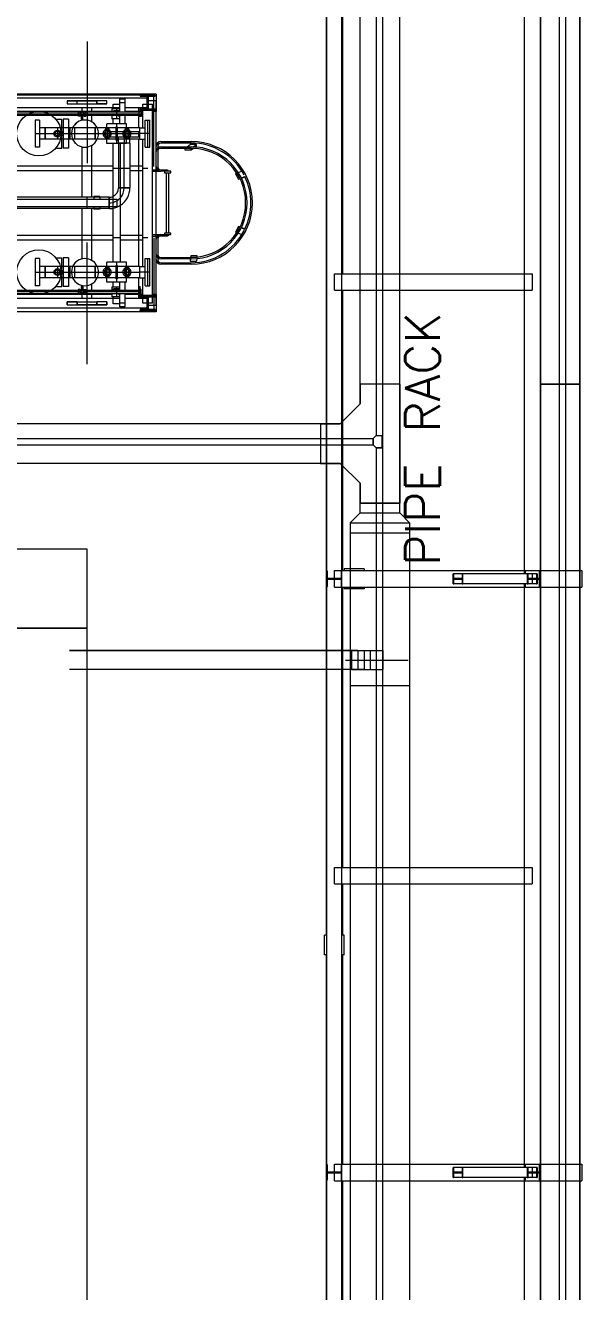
# Model space of a CAD drawing. Header units: inches. Extents: x -1128 to 651, y 96 to 845.
# Drawn here: x -1037.83 to -1032.76, y 699.87 to 711.43 of the extents above; entities that cross this region are included whole.
import ezdxf
from ezdxf.enums import TextEntityAlignment as Align

# ---------------------------------------------------------------- set-up
doc = ezdxf.new("R2010")
doc.units = ezdxf.units.IN
doc.header["$MEASUREMENT"] = 0
for name, color, linetype in [('Cable Tray', 7, 'Continuous'), ('Default', 7, 'Continuous'), ('EQUIPMENT LAYOUT-EMBED 1_DWG$0$DwgTemplate', 7, 'Continuous'), ('Layer 1', 7, 'Continuous')]:
    doc.layers.add(name, color=color, linetype=linetype)
doc.layers.add('Cables', color=7, linetype='Continuous', lineweight=0)
doc.layers.add('Layout', color=6, linetype='Continuous', lineweight=18)
doc.styles.add('txt.shx', font='')
doc.styles.get('txt.shx').set_extended_font_data('txt.shx')

# ---------------------------------------------------------------- blocks, each defined once
blk = doc.blocks.new('A$C55974CAD')
at = {"layer": 'EQUIPMENT LAYOUT-EMBED 1_DWG$0$DwgTemplate', "color": 5, "lineweight": 0}
for p, q in [((30.4, 14.7), (30.4, 22.4)), ((30.4, 22.4), (30.4, 14.7)), ((30.4, 15.5), (30.4, 14.7)), ((30.4, 15.5), (30.4, 14.7)), ((33.854, 15.009), (33.863, 15.009)), ((33.854, 15.009), (33.854, 14.956)), ((34.137, 15.009), (34.146, 15.009)), ((34.146, 15.009), (34.146, 14.956)), ((35.254, 15.009), (35.263, 15.009)), ((35.254, 15.009), (35.254, 14.956)), ((35.537, 15.009), (35.546, 15.009)), ((35.546, 15.009), (35.546, 14.956)), ((33.854, 14.956), (34, 14.956)), ((33.983, 14.956), (33.983, 14.949)), ((34.017, 14.949), (33.983, 14.949)), ((34, 14.956), (34.146, 14.956)), ((34.017, 14.956), (34.017, 14.949)), ((35.254, 14.956), (35.4, 14.956)), ((35.383, 14.956), (35.383, 14.949)), ((35.417, 14.949), (35.383, 14.949)), ((35.4, 14.956), (35.546, 14.956)), ((35.417, 14.956), (35.417, 14.949)), ((34, 14.513), (33.95, 14.513)), ((33.95, 14.48), (33.95, 14.513)), ((34, 14.48), (33.95, 14.48)), ((34.05, 14.513), (34, 14.513)), ((34.05, 14.48), (34, 14.48)), ((34.05, 14.48), (34.05, 14.513)), ((35.4, 14.513), (35.35, 14.513)), ((35.35, 14.48), (35.35, 14.513)), ((35.4, 14.48), (35.35, 14.48)), ((35.45, 14.513), (35.4, 14.513)), ((35.45, 14.48), (35.4, 14.48)), ((35.45, 14.48), (35.45, 14.513)), ((34, 14.313), (33.95, 14.313)), ((33.95, 14.28), (33.95, 14.313)), ((34, 14.28), (33.95, 14.28)), ((34.05, 14.313), (34, 14.313)), ((34.05, 14.28), (34, 14.28)), ((34.05, 14.28), (34.05, 14.313)), ((35.4, 14.313), (35.35, 14.313)), ((35.35, 14.28), (35.35, 14.313)), ((35.4, 14.28), (35.35, 14.28)), ((35.45, 14.313), (35.4, 14.313)), ((35.45, 14.28), (35.4, 14.28)), ((35.45, 14.28), (35.45, 14.313)), ((33.61, 14.162), (33.612, 14.162)), ((33.61, 14.162), (33.612, 14.162)), ((33.61, 14.012), (33.61, 14.162)), ((33.61, 14.162), (33.61, 14.012)), ((33.611, 14.083), (33.611, 14.091)), ((33.611, 14.091), (33.611, 14.083)), ((33.611, 14.091), (33.612, 14.091)), ((33.611, 14.091), (33.612, 14.091)), ((33.612, 14.083), (33.611, 14.083)), ((33.611, 14.083), (33.612, 14.083)), ((33.622, 14.091), (33.687, 14.091)), ((33.622, 14.091), (33.687, 14.091)), ((33.687, 14.083), (33.622, 14.083)), ((33.622, 14.083), (33.687, 14.083)), ((33.75, 14.137), (33.75, 14.162)), ((33.75, 14.162), (33.75, 14.137)), ((35.647, 14.162), (35.649, 14.162)), ((35.647, 14.162), (35.649, 14.162)), ((35.649, 14.162), (35.649, 14.137)), ((35.649, 14.162), (35.649, 14.137)), ((35.698, 14.091), (35.777, 14.091)), ((35.777, 14.091), (35.698, 14.091)), ((35.777, 14.083), (35.698, 14.083)), ((35.777, 14.083), (35.698, 14.083)), ((35.787, 14.162), (35.789, 14.162)), ((35.789, 14.162), (35.787, 14.162)), ((35.787, 14.091), (35.788, 14.091)), ((35.788, 14.091), (35.787, 14.091)), ((35.788, 14.083), (35.787, 14.083)), ((35.788, 14.083), (35.787, 14.083)), ((35.788, 14.091), (35.788, 14.083)), ((35.788, 14.091), (35.788, 14.083)), ((35.789, 14.162), (35.789, 14.012)), ((35.789, 14.162), (35.789, 14.012)), ((33.612, 14.012), (33.61, 14.012)), ((33.61, 14.012), (33.612, 14.012)), ((33.75, 14.012), (33.75, 14.037)), ((33.75, 14.037), (33.75, 14.012)), ((33.752, 14.012), (33.75, 14.012)), ((33.752, 14.012), (33.75, 14.012)), ((35.649, 14.012), (35.647, 14.012)), ((35.647, 14.012), (35.649, 14.012)), ((35.649, 14.037), (35.649, 14.012)), ((35.649, 14.037), (35.649, 14.012)), ((35.789, 14.012), (35.787, 14.012)), ((35.789, 14.012), (35.787, 14.012))]:
    blk.add_line(p, q, dxfattribs=at)
at = {"layer": 'EQUIPMENT LAYOUT-EMBED 1_DWG$0$DwgTemplate', "color": 54, "lineweight": 0}
for p, q in [((31.2, 14.7), (31.2, 22.4)), ((33.598, 14.025), (33.598, 22.399)), ((35.793, 22.399), (35.793, 14.028)), ((9.1, 14.7), (31.2, 14.7)), ((34.348, 14.025), (33.598, 14.025)), ((34.08, 13.648), (34.08, 13.953)), ((34.095, 13.953), (34.095, 13.648)), ((34.128, 14.001), (34.182, 14.001)), ((34.147, 13.986), (34.128, 13.986)), ((34.134, 13.648), (34.134, 13.953)), ((34.149, 13.953), (34.149, 13.648)), ((34.182, 14.001), (34.332, 14.001)), ((34.332, 13.986), (34.182, 13.986)), ((34.365, 14.037), (34.365, 13.988)), ((34.365, 13.885), (34.365, 13.953)), ((34.38, 14.037), (34.38, 13.953)), ((34.38, 13.953), (34.38, 13.916)), ((35.02, 14.037), (35.02, 13.953)), ((35.02, 13.916), (35.02, 13.953)), ((35.035, 14.037), (35.035, 13.988)), ((35.035, 13.953), (35.035, 13.885)), ((35.068, 14.001), (35.218, 14.001)), ((35.218, 13.986), (35.068, 13.986)), ((35.793, 14.028), (35.069, 14.028)), ((35.218, 14.001), (35.271, 14.001)), ((35.251, 13.648), (35.251, 13.953)), ((35.271, 13.986), (35.253, 13.986)), ((35.266, 13.953), (35.266, 13.648)), ((35.305, 13.648), (35.305, 13.953)), ((35.32, 13.953), (35.32, 13.648)), ((34.38, 13.885), (34.365, 13.885)), ((34.375, 13.885), (34.375, 13.872)), ((34.375, 13.872), (34.38, 13.872)), ((34.395, 13.916), (34.38, 13.916)), ((34.38, 13.916), (34.38, 13.853)), ((34.38, 13.853), (34.395, 13.853)), ((34.395, 13.853), (34.395, 13.916)), ((34.395, 13.897), (35.005, 13.897)), ((34.395, 13.872), (35.005, 13.872)), ((35.005, 13.916), (35.005, 13.853)), ((35.02, 13.916), (35.005, 13.916)), ((35.005, 13.853), (35.02, 13.853)), ((35.02, 13.853), (35.02, 13.916)), ((35.035, 13.885), (35.02, 13.885)), ((35.02, 13.872), (35.025, 13.872)), ((35.025, 13.885), (35.025, 13.872)), ((35.25, 13.711), (35.235, 13.711)), ((35.235, 13.711), (35.235, 13.647)), ((35.25, 13.711), (35.251, 13.709)), ((35.25, 13.647), (35.25, 13.711)), ((34.111, 13.657), (34.111, 13.594)), ((34.134, 13.653), (34.111, 13.657)), ((34.126, 13.657), (34.111, 13.657)), ((34.137, 13.589), (34.111, 13.594)), ((34.134, 13.656), (34.126, 13.657)), ((34.165, 13.65), (34.149, 13.653)), ((34.15, 13.65), (34.149, 13.65)), ((34.165, 13.65), (34.15, 13.65)), ((34.15, 13.65), (34.15, 13.586)), ((34.15, 13.586), (34.165, 13.586)), ((34.165, 13.65), (34.165, 13.65)), ((34.165, 13.586), (34.165, 13.65)), ((34.165, 13.638), (34.165, 13.65)), ((35.235, 13.647), (35.25, 13.647)), ((35.235, 13.647), (35.251, 13.626)), ((35.25, 13.647), (35.251, 13.646)), ((35.265, 13.606), (35.274, 13.594)), ((35.266, 13.689), (35.289, 13.657)), ((35.266, 13.626), (35.289, 13.594)), ((35.274, 13.594), (35.289, 13.594)), ((35.289, 13.594), (35.289, 13.657)), ((34.405, 13.2), (34.397, 13.187)), ((34.397, 13.187), (34.452, 13.155)), ((34.404, 13.2), (34.401, 13.194)), ((34.404, 13.2), (34.404, 13.2)), ((34.46, 13.168), (34.405, 13.2)), ((34.995, 13.2), (34.94, 13.168)), ((34.948, 13.155), (35.003, 13.187)), ((34.995, 13.2), (34.974, 13.188)), ((35.003, 13.187), (34.995, 13.2)), ((34.995, 13.2), (34.995, 13.2)), ((35.003, 13.188), (35, 13.193)), ((34.392, 13.173), (34.379, 13.136)), ((34.447, 13.141), (34.435, 13.104)), ((34.46, 13.169), (34.436, 13.182)), ((34.436, 13.105), (34.441, 13.113)), ((34.45, 13.14), (34.441, 13.113)), ((34.452, 13.155), (34.46, 13.168)), ((34.452, 13.156), (34.455, 13.161)), ((34.46, 13.168), (34.455, 13.155)), ((34.459, 13.168), (34.46, 13.169)), ((34.46, 13.169), (34.46, 13.168)), ((34.94, 13.168), (34.948, 13.155)), ((34.941, 13.168), (34.944, 13.162)), ((34.941, 13.168), (34.941, 13.168)), ((34.941, 13.168), (34.945, 13.155)), ((34.95, 13.14), (34.96, 13.112)), ((34.953, 13.142), (34.966, 13.104)), ((34.96, 13.112), (34.964, 13.105)), ((35.008, 13.173), (35.021, 13.136))]:
    blk.add_line(p, q, dxfattribs=at)
at = {"layer": 'EQUIPMENT LAYOUT-EMBED 1_DWG$0$DwgTemplate', "color": 1, "lineweight": 0}
for p, q in [((35.8, 14), (35.8, 22.4)), ((33.637, 14.097), (33.637, 22.303)), ((35.762, 22.303), (35.762, 14.097)), ((33.737, 17.318), (33.737, 14.368)), ((33.6, 14), (33.6, 17.082)), ((35.662, 14.368), (35.662, 15.797)), ((33.775, 14.45), (33.775, 15.662)), ((34.326, 15.662), (34.326, 14.437)), ((34.374, 15.662), (34.374, 14.437)), ((34.662, 15.7), (34.662, 14.4)), ((34.737, 15.7), (34.737, 14.4)), ((35.026, 15.662), (35.026, 14.437)), ((35.074, 15.662), (35.074, 14.437)), ((35.625, 14.45), (35.625, 15.662)), ((33.737, 14.75), (33.78, 14.75)), ((33.859, 14.75), (33.867, 14.75)), ((34.133, 14.75), (34.643, 14.75)), ((34.757, 14.75), (35.267, 14.75)), ((35.533, 14.75), (35.541, 14.75)), ((35.62, 14.75), (35.662, 14.75)), ((33.07, 14.7), (33.637, 14.7)), ((33.637, 14.7), (33.737, 14.7)), ((33.737, 14.7), (33.783, 14.7)), ((33.737, 14.65), (33.783, 14.65)), ((33.783, 14.7), (33.817, 14.7)), ((33.817, 14.7), (33.865, 14.7)), ((33.817, 14.65), (33.884, 14.65)), ((33.865, 14.7), (34.135, 14.7)), ((34.116, 14.65), (34.643, 14.65)), ((34.135, 14.7), (34.298, 14.7)), ((34.757, 14.65), (35.284, 14.65)), ((35.265, 14.7), (35.102, 14.7)), ((35.535, 14.7), (35.265, 14.7)), ((35.516, 14.65), (35.583, 14.65)), ((35.583, 14.7), (35.535, 14.7)), ((35.617, 14.7), (35.583, 14.7)), ((35.662, 14.7), (35.617, 14.7)), ((35.617, 14.65), (35.662, 14.65)), ((35.762, 14.7), (35.662, 14.7)), ((36.33, 14.7), (35.762, 14.7)), ((33.679, 14.437), (33.749, 14.437)), ((33.679, 14.368), (33.679, 14.437)), ((33.849, 14.437), (33.9, 14.437)), ((34.1, 14.437), (35.3, 14.437)), ((34.1, 14.362), (35.3, 14.362)), ((34.326, 14.362), (34.326, 14.137)), ((34.374, 14.362), (34.374, 14.137)), ((34.737, 14.4), (34.662, 14.4)), ((35.5, 14.437), (35.549, 14.437)), ((35.649, 14.437), (35.698, 14.437)), ((35.698, 14.437), (35.698, 14.368)), ((33.737, 14.318), (33.737, 14.097)), ((33.775, 14.178), (33.775, 14.318)), ((35.026, 14.266), (35.026, 14.137)), ((35.074, 14.266), (35.074, 14.137)), ((35.625, 14.178), (35.625, 14.318)), ((35.662, 14.097), (35.662, 14.318)), ((33.612, 14.162), (33.612, 14.012)), ((33.622, 14.162), (33.612, 14.162)), ((33.622, 14.091), (33.622, 14.162)), ((33.752, 14.091), (33.622, 14.091)), ((33.622, 14.084), (33.752, 14.084)), ((33.622, 14.012), (33.622, 14.084)), ((33.737, 14.097), (33.637, 14.097)), ((33.662, 14.091), (33.662, 14.097)), ((33.662, 14), (33.662, 14.083)), ((33.687, 14.037), (33.687, 14.137)), ((33.687, 14.137), (33.943, 14.137)), ((33.737, 14.175), (33.772, 14.175)), ((33.752, 14.162), (33.752, 14.091)), ((33.752, 14.084), (33.752, 14.012)), ((33.762, 14.012), (33.762, 14.162)), ((33.775, 14.137), (33.775, 14.157)), ((33.828, 14.175), (33.943, 14.175)), ((34.057, 14.175), (35.343, 14.175)), ((34.057, 14.137), (35.343, 14.137)), ((35.457, 14.175), (35.572, 14.175)), ((35.457, 14.137), (35.698, 14.137)), ((35.625, 14.137), (35.625, 14.154)), ((35.628, 14.175), (35.662, 14.175)), ((35.647, 14.162), (35.637, 14.162)), ((35.637, 14.162), (35.637, 14.012)), ((35.647, 14.091), (35.647, 14.162)), ((35.777, 14.091), (35.647, 14.091)), ((35.647, 14.084), (35.777, 14.084)), ((35.647, 14.012), (35.647, 14.084)), ((35.762, 14.097), (35.662, 14.097)), ((35.698, 14.137), (35.698, 14.037)), ((35.735, 14.097), (35.735, 14.091)), ((35.735, 14.083), (35.735, 14)), ((35.777, 14.162), (35.777, 14.091)), ((35.787, 14.162), (35.777, 14.162)), ((35.777, 14.084), (35.777, 14.012)), ((35.787, 14.012), (35.787, 14.162)), ((33.775, 14), (33.6, 14)), ((33.612, 14.012), (33.622, 14.012)), ((33.662, 14), (34.117, 14)), ((33.687, 14.037), (35.698, 14.037)), ((33.752, 14.012), (33.762, 14.012)), ((33.775, 14), (33.775, 14.037)), ((34.344, 14), (34.365, 14)), ((34.38, 14), (35.02, 14)), ((35.035, 14), (35.056, 14)), ((35.283, 14), (35.735, 14)), ((35.625, 14), (35.625, 14.037)), ((35.8, 14), (35.625, 14)), ((35.637, 14.012), (35.647, 14.012)), ((35.777, 14.012), (35.787, 14.012)), ((27.1, 12.283), (0.9, 12.283)), ((0.9, 12.276), (60.976, 12.276)), ((24.817, 12.2), (24.817, 9.7)), ((24.817, 12.2), (24.983, 12.2)), ((24.824, 12.276), (24.824, 12.269)), ((24.976, 12.276), (24.824, 12.276)), ((24.824, 12.269), (24.897, 12.269)), ((24.897, 12.269), (24.897, 12.131)), ((24.903, 12.269), (24.976, 12.269)), ((24.903, 12.131), (24.903, 12.269)), ((24.976, 12.269), (24.976, 12.276)), ((24.983, 12.2), (24.983, 9.7)), ((60.976, 12.283), (27.3, 12.283)), ((27.817, 12.2), (27.817, 10.2)), ((27.817, 12.2), (27.983, 12.2)), ((27.983, 12.2), (27.983, 10.2)), ((30.817, 12.2), (30.817, 9.7)), ((30.817, 12.2), (30.983, 12.2)), ((30.824, 12.276), (30.824, 12.269)), ((30.976, 12.276), (30.824, 12.276)), ((30.824, 12.269), (30.897, 12.269)), ((30.897, 12.269), (30.897, 12.131)), ((30.903, 12.269), (30.976, 12.269)), ((30.903, 12.131), (30.903, 12.269)), ((30.976, 12.269), (30.976, 12.276)), ((30.983, 12.2), (30.983, 9.7)), ((33.817, 12.2), (33.983, 12.2)), ((33.817, 12.2), (33.817, 10.2)), ((33.983, 12.2), (33.983, 10.2)), ((0.9, 12.124), (60.976, 12.124)), ((24.817, 12.117), (21.983, 12.117)), ((24.824, 12.131), (24.824, 12.124)), ((24.897, 12.131), (24.824, 12.131)), ((24.824, 12.124), (24.976, 12.124)), ((24.976, 12.131), (24.903, 12.131)), ((24.976, 12.124), (24.976, 12.131)), ((27.1, 12.117), (24.983, 12.117)), ((27.817, 12.117), (27.3, 12.117)), ((30.817, 12.117), (27.983, 12.117)), ((30.824, 12.131), (30.824, 12.124)), ((30.897, 12.131), (30.824, 12.131)), ((30.824, 12.124), (30.976, 12.124)), ((30.976, 12.131), (30.903, 12.131)), ((30.976, 12.124), (30.976, 12.131)), ((33.817, 12.117), (30.983, 12.117)), ((36.817, 12.117), (33.983, 12.117)), ((24.85, 10.15), (24.85, 11)), ((24.85, 11), (24.95, 11)), ((24.85, 11), (24.85, 10.992)), ((24.95, 11), (24.85, 11)), ((24.85, 10.992), (24.897, 10.992)), ((24.897, 10.908), (24.85, 10.908)), ((24.85, 10.908), (24.85, 10.9)), ((24.85, 10.9), (24.95, 10.9)), ((24.897, 10.992), (24.897, 10.908)), ((24.903, 10.992), (24.95, 10.992)), ((24.903, 10.908), (24.903, 10.992)), ((24.95, 10.908), (24.903, 10.908)), ((24.95, 10.15), (24.95, 11)), ((24.95, 10.992), (24.95, 11)), ((24.95, 10.9), (24.95, 10.908)), ((30.85, 11), (30.95, 11)), ((30.85, 10.15), (30.85, 11)), ((30.85, 11), (30.85, 10.992)), ((30.95, 11), (30.85, 11)), ((30.85, 10.992), (30.897, 10.992)), ((30.897, 10.908), (30.85, 10.908)), ((30.85, 10.908), (30.85, 10.9)), ((30.85, 10.9), (30.95, 10.9)), ((30.897, 10.992), (30.897, 10.908)), ((30.903, 10.992), (30.95, 10.992)), ((30.903, 10.908), (30.903, 10.992)), ((30.95, 10.908), (30.903, 10.908)), ((30.95, 10.15), (30.95, 11)), ((30.95, 10.992), (30.95, 11)), ((30.95, 10.9), (30.95, 10.908)), ((24.85, 10.283), (18.95, 10.283)), ((24.824, 10.276), (24.824, 10.269)), ((24.85, 10.276), (24.824, 10.276)), ((24.824, 10.269), (24.85, 10.269)), ((24.85, 10.25), (24.85, 10.242)), ((24.95, 10.25), (24.85, 10.25)), ((24.85, 10.242), (24.897, 10.242)), ((24.897, 10.242), (24.897, 10.158)), ((24.903, 10.242), (24.95, 10.242)), ((24.903, 10.158), (24.903, 10.242)), ((30.85, 10.283), (24.95, 10.283)), ((24.976, 10.276), (24.95, 10.276)), ((24.95, 10.269), (24.976, 10.269)), ((24.95, 10.242), (24.95, 10.25)), ((24.976, 10.269), (24.976, 10.276)), ((30.85, 10.276), (30.824, 10.276)), ((30.824, 10.276), (30.824, 10.269)), ((30.824, 10.269), (30.85, 10.269)), ((30.95, 10.25), (30.85, 10.25)), ((30.85, 10.25), (30.85, 10.242)), ((30.85, 10.242), (30.897, 10.242)), ((30.897, 10.242), (30.897, 10.158)), ((30.903, 10.242), (30.95, 10.242)), ((30.903, 10.158), (30.903, 10.242)), ((36.85, 10.283), (30.95, 10.283)), ((30.976, 10.276), (30.95, 10.276)), ((30.95, 10.269), (30.976, 10.269)), ((30.95, 10.242), (30.95, 10.25)), ((30.976, 10.269), (30.976, 10.276)), ((60.976, 10.117), (7.16, 10.117)), ((24.897, 10.131), (24.824, 10.131)), ((24.824, 10.131), (24.824, 10.124)), ((24.824, 10.124), (24.976, 10.124)), ((24.85, 10.158), (24.85, 10.15)), ((24.897, 10.158), (24.85, 10.158)), ((24.95, 10.15), (24.85, 10.15)), ((24.85, 10.15), (24.95, 10.15)), ((24.897, 10.15), (24.897, 10.131)), ((24.95, 10.158), (24.903, 10.158)), ((24.903, 10.131), (24.903, 10.15)), ((24.976, 10.131), (24.903, 10.131)), ((24.95, 10.15), (24.95, 10.158)), ((24.976, 10.124), (24.976, 10.131)), ((27.983, 10.2), (27.817, 10.2)), ((30.824, 10.131), (30.824, 10.124)), ((30.897, 10.131), (30.824, 10.131)), ((30.824, 10.124), (30.976, 10.124)), ((30.897, 10.158), (30.85, 10.158)), ((30.85, 10.158), (30.85, 10.15)), ((30.95, 10.15), (30.85, 10.15)), ((30.85, 10.15), (30.95, 10.15)), ((30.897, 10.15), (30.897, 10.131)), ((30.95, 10.158), (30.903, 10.158)), ((30.903, 10.131), (30.903, 10.15)), ((30.976, 10.131), (30.903, 10.131)), ((30.95, 10.15), (30.95, 10.158)), ((30.976, 10.124), (30.976, 10.131)), ((33.983, 10.2), (33.817, 10.2)), ((24.983, 9.7), (24.817, 9.7)), ((30.983, 9.7), (30.817, 9.7))]:
    blk.add_line(p, q, dxfattribs=at)
at = {"layer": 'EQUIPMENT LAYOUT-EMBED 1_DWG$0$DwgTemplate', "color": 7, "lineweight": 0}
for p, q in [((33.783, 15.762), (33.783, 15.247)), ((33.8, 15.29), (33.8, 15.762)), ((33.817, 15.762), (33.817, 15.317)), ((35.583, 15.317), (35.583, 15.762)), ((35.6, 15.762), (35.6, 15.29)), ((35.617, 15.247), (35.617, 15.762)), ((34.643, 14.63), (34.643, 15.662)), ((34.757, 14.63), (34.757, 15.662)), ((33.783, 15.247), (33.783, 15.126)), ((33.8, 15.084), (33.8, 15.29)), ((33.817, 15.317), (33.817, 15.056)), ((35.583, 15.056), (35.583, 15.317)), ((35.6, 15.29), (35.6, 15.084)), ((35.617, 15.126), (35.617, 15.247)), ((33.783, 15.126), (33.783, 14.788)), ((34, 15.225), (33.863, 15.225)), ((33.863, 15.179), (33.863, 15.225)), ((34, 15.179), (33.863, 15.179)), ((33.943, 15.124), (33.943, 15.179)), ((34, 15.124), (33.943, 15.124)), ((33.943, 15.124), (34, 15.124)), ((33.943, 14.999), (33.943, 15.124)), ((34, 15.225), (34, 15.124)), ((34.137, 15.225), (34, 15.225)), ((34.137, 15.179), (34, 15.179)), ((34.057, 15.124), (34, 15.124)), ((34, 15.124), (34, 14.999)), ((34, 15.124), (34.057, 15.124)), ((34.057, 15.124), (34.057, 15.179)), ((34.057, 14.999), (34.057, 15.124)), ((34.137, 15.179), (34.137, 15.225)), ((35.4, 15.225), (35.263, 15.225)), ((35.263, 15.179), (35.263, 15.225)), ((35.4, 15.179), (35.263, 15.179)), ((35.343, 15.124), (35.343, 15.179)), ((35.343, 15.124), (35.4, 15.124)), ((35.343, 14.999), (35.343, 15.124)), ((35.4, 15.124), (35.343, 15.124)), ((35.4, 15.225), (35.4, 15.124)), ((35.537, 15.225), (35.4, 15.225)), ((35.537, 15.179), (35.4, 15.179)), ((35.4, 15.124), (35.4, 14.999)), ((35.4, 15.124), (35.457, 15.124)), ((35.457, 15.124), (35.4, 15.124)), ((35.457, 15.124), (35.457, 15.179)), ((35.457, 14.999), (35.457, 15.124)), ((35.537, 15.179), (35.537, 15.225)), ((35.617, 14.788), (35.617, 15.126)), ((33.8, 14.788), (33.8, 15.084)), ((33.817, 15.056), (33.817, 14.788)), ((34.057, 14.999), (33.943, 14.999)), ((33.943, 14.956), (33.943, 14.999)), ((34, 14.999), (34, 14.949)), ((34, 14.999), (34, 14.999)), ((34, 14.999), (34, 14.999)), ((34.057, 14.956), (34.057, 14.999)), ((35.457, 14.999), (35.343, 14.999)), ((35.343, 14.956), (35.343, 14.999)), ((35.4, 14.999), (35.4, 14.999)), ((35.4, 14.999), (35.4, 14.999)), ((35.4, 14.999), (35.4, 14.949)), ((35.457, 14.956), (35.457, 14.999)), ((35.583, 14.788), (35.583, 15.056)), ((35.6, 15.084), (35.6, 14.788)), ((33.67, 14.9), (33.67, 14.8)), ((33.67, 14.9), (33.67, 14.8)), ((33.698, 14.9), (33.67, 14.9)), ((33.67, 14.9), (33.698, 14.9)), ((33.698, 14.8), (33.698, 14.9)), ((33.698, 14.9), (33.698, 14.8)), ((34, 14.94), (33.854, 14.94)), ((33.854, 14.888), (33.854, 14.94)), ((34, 14.888), (33.854, 14.888)), ((33.943, 14.94), (33.943, 14.956)), ((33.943, 14.888), (33.943, 14.94)), ((33.943, 14.826), (33.943, 14.888)), ((33.943, 14.874), (34, 14.874)), ((34, 14.874), (33.943, 14.874)), ((34, 14.949), (34, 14.94)), ((34, 14.94), (34, 14.826)), ((34.146, 14.94), (34, 14.94)), ((34.146, 14.888), (34, 14.888)), ((34, 14.874), (34.057, 14.874)), ((34.057, 14.874), (34, 14.874)), ((34.057, 14.94), (34.057, 14.956)), ((34.057, 14.888), (34.057, 14.94)), ((34.057, 14.826), (34.057, 14.888)), ((34.146, 14.888), (34.146, 14.94)), ((35.4, 14.94), (35.254, 14.94)), ((35.254, 14.888), (35.254, 14.94)), ((35.4, 14.888), (35.254, 14.888)), ((35.343, 14.94), (35.343, 14.956)), ((35.343, 14.888), (35.343, 14.94)), ((35.343, 14.826), (35.343, 14.888)), ((35.4, 14.874), (35.343, 14.874)), ((35.343, 14.874), (35.4, 14.874)), ((35.4, 14.949), (35.4, 14.94)), ((35.4, 14.94), (35.4, 14.826)), ((35.546, 14.94), (35.4, 14.94)), ((35.546, 14.888), (35.4, 14.888)), ((35.457, 14.874), (35.4, 14.874)), ((35.4, 14.874), (35.457, 14.874)), ((35.457, 14.94), (35.457, 14.956)), ((35.457, 14.888), (35.457, 14.94)), ((35.457, 14.826), (35.457, 14.888)), ((35.546, 14.888), (35.546, 14.94)), ((35.73, 14.9), (35.702, 14.9)), ((35.73, 14.9), (35.702, 14.9)), ((35.702, 14.9), (35.702, 14.8)), ((35.702, 14.9), (35.702, 14.8)), ((35.73, 14.8), (35.73, 14.9)), ((35.73, 14.9), (35.73, 14.8)), ((33.67, 14.8), (33.698, 14.8)), ((33.698, 14.8), (33.67, 14.8)), ((33.67, 14.6), (33.67, 14.8)), ((33.67, 14.8), (33.67, 14.6)), ((33.698, 14.8), (33.67, 14.8)), ((33.698, 14.8), (33.698, 14.6)), ((33.698, 14.8), (33.698, 14.6)), ((33.8, 14.788), (33.777, 14.788)), ((33.777, 14.767), (33.777, 14.788)), ((33.8, 14.767), (33.777, 14.767)), ((33.777, 14.733), (33.8, 14.733)), ((33.777, 14.733), (33.777, 14.712)), ((33.78, 14.733), (33.78, 14.767)), ((33.8, 14.733), (33.78, 14.733)), ((33.783, 14.788), (33.783, 14.771)), ((33.817, 14.771), (33.783, 14.771)), ((33.817, 14.729), (33.783, 14.729)), ((33.783, 14.729), (33.783, 14.712)), ((33.8, 14.771), (33.8, 14.788)), ((33.8, 14.788), (33.8, 14.771)), ((33.823, 14.788), (33.8, 14.788)), ((33.8, 14.771), (33.8, 14.767)), ((33.8, 14.767), (33.8, 14.761)), ((33.823, 14.767), (33.8, 14.767)), ((33.8, 14.761), (33.8, 14.757)), ((33.8, 14.742), (33.8, 14.739)), ((33.8, 14.739), (33.8, 14.733)), ((33.8, 14.733), (33.8, 14.733)), ((33.8, 14.729), (33.8, 14.733)), ((33.82, 14.733), (33.8, 14.733)), ((33.8, 14.733), (33.823, 14.733)), ((33.8, 14.712), (33.8, 14.729)), ((33.8, 14.712), (33.8, 14.729)), ((33.859, 14.757), (33.808, 14.757)), ((33.859, 14.742), (33.808, 14.742)), ((33.817, 14.788), (33.817, 14.771)), ((33.817, 14.729), (33.817, 14.712)), ((33.82, 14.757), (33.82, 14.767)), ((33.82, 14.742), (33.82, 14.757)), ((33.82, 14.733), (33.82, 14.742)), ((33.823, 14.767), (33.823, 14.788)), ((33.823, 14.733), (33.823, 14.712)), ((33.859, 14.757), (33.859, 14.75)), ((33.859, 14.75), (33.859, 14.742)), ((34, 14.826), (33.943, 14.826)), ((33.943, 14.826), (33.943, 14.826)), ((34.057, 14.826), (33.943, 14.826)), ((33.943, 14.617), (33.943, 14.826)), ((34.057, 14.826), (34, 14.826)), ((34, 14.826), (34, 14.617)), ((34, 14.826), (34, 14.826)), ((34.057, 14.826), (34.057, 14.826)), ((34.057, 14.617), (34.057, 14.826)), ((35.343, 14.826), (35.343, 14.826)), ((35.457, 14.826), (35.343, 14.826)), ((35.343, 14.617), (35.343, 14.826)), ((35.4, 14.826), (35.343, 14.826)), ((35.4, 14.826), (35.4, 14.617)), ((35.4, 14.826), (35.4, 14.826)), ((35.457, 14.826), (35.4, 14.826)), ((35.457, 14.826), (35.457, 14.826)), ((35.457, 14.617), (35.457, 14.826)), ((35.541, 14.75), (35.541, 14.757)), ((35.541, 14.757), (35.592, 14.757)), ((35.541, 14.742), (35.541, 14.75)), ((35.541, 14.742), (35.592, 14.742)), ((35.6, 14.788), (35.577, 14.788)), ((35.577, 14.767), (35.577, 14.788)), ((35.6, 14.767), (35.577, 14.767)), ((35.577, 14.733), (35.6, 14.733)), ((35.577, 14.733), (35.577, 14.712)), ((35.58, 14.757), (35.58, 14.767)), ((35.58, 14.742), (35.58, 14.757)), ((35.58, 14.733), (35.58, 14.742)), ((35.6, 14.733), (35.58, 14.733)), ((35.583, 14.771), (35.583, 14.788)), ((35.583, 14.771), (35.617, 14.771)), ((35.583, 14.729), (35.617, 14.729)), ((35.583, 14.712), (35.583, 14.729)), ((35.6, 14.788), (35.6, 14.771)), ((35.623, 14.788), (35.6, 14.788)), ((35.6, 14.788), (35.6, 14.771)), ((35.6, 14.771), (35.6, 14.767)), ((35.6, 14.767), (35.6, 14.761)), ((35.623, 14.767), (35.6, 14.767)), ((35.6, 14.761), (35.6, 14.757)), ((35.6, 14.742), (35.6, 14.739)), ((35.6, 14.739), (35.6, 14.733)), ((35.6, 14.729), (35.6, 14.733)), ((35.6, 14.733), (35.6, 14.733)), ((35.62, 14.733), (35.6, 14.733)), ((35.6, 14.733), (35.623, 14.733)), ((35.6, 14.712), (35.6, 14.729)), ((35.6, 14.729), (35.6, 14.712)), ((35.617, 14.771), (35.617, 14.788)), ((35.617, 14.712), (35.617, 14.729)), ((35.62, 14.733), (35.62, 14.767)), ((35.623, 14.767), (35.623, 14.788)), ((35.623, 14.733), (35.623, 14.712)), ((35.702, 14.8), (35.73, 14.8)), ((35.702, 14.8), (35.73, 14.8)), ((35.702, 14.8), (35.702, 14.6)), ((35.702, 14.8), (35.702, 14.6)), ((35.702, 14.8), (35.73, 14.8)), ((35.73, 14.6), (35.73, 14.8)), ((35.73, 14.8), (35.73, 14.6)), ((33.67, 14.6), (33.67, 14.5)), ((33.67, 14.5), (33.67, 14.6)), ((33.698, 14.6), (33.67, 14.6)), ((33.67, 14.6), (33.698, 14.6)), ((33.698, 14.6), (33.67, 14.6)), ((33.698, 14.5), (33.698, 14.6)), ((33.698, 14.5), (33.698, 14.6)), ((33.777, 14.712), (33.8, 14.712)), ((33.783, 14.712), (33.783, 14.178)), ((33.8, 14.178), (33.8, 14.712)), ((33.8, 14.712), (33.823, 14.712)), ((33.817, 14.712), (33.817, 14.178)), ((33.943, 14.617), (34.057, 14.617)), ((33.943, 14.497), (33.943, 14.617)), ((34.057, 14.617), (33.943, 14.617)), ((34, 14.617), (34, 14.538)), ((34, 14.617), (34, 14.617)), ((34, 14.617), (34, 14.617)), ((34.057, 14.497), (34.057, 14.617)), ((34.643, 14.57), (34.643, 14.63)), ((34.757, 14.57), (34.757, 14.63)), ((35.343, 14.617), (35.4, 14.617)), ((35.343, 14.497), (35.343, 14.617)), ((35.457, 14.617), (35.343, 14.617)), ((35.4, 14.617), (35.4, 14.538)), ((35.4, 14.617), (35.457, 14.617)), ((35.4, 14.617), (35.4, 14.617)), ((35.4, 14.617), (35.4, 14.617)), ((35.457, 14.497), (35.457, 14.617)), ((35.577, 14.712), (35.6, 14.712)), ((35.583, 14.178), (35.583, 14.712)), ((35.6, 14.712), (35.623, 14.712)), ((35.6, 14.712), (35.6, 14.178)), ((35.617, 14.178), (35.617, 14.712)), ((35.702, 14.6), (35.702, 14.5)), ((35.702, 14.5), (35.702, 14.6)), ((35.73, 14.6), (35.702, 14.6)), ((35.73, 14.6), (35.702, 14.6)), ((35.702, 14.6), (35.73, 14.6)), ((35.73, 14.5), (35.73, 14.6)), ((35.73, 14.5), (35.73, 14.6)), ((33.67, 14.5), (33.698, 14.5)), ((33.698, 14.5), (33.67, 14.5)), ((33.943, 14.497), (34.057, 14.497)), ((33.943, 14.404), (33.943, 14.497)), ((34, 14.538), (34, 14.497)), ((34, 14.497), (34, 14.455)), ((34, 14.497), (34, 14.497)), ((34, 14.497), (34, 14.497)), ((34.057, 14.404), (34.057, 14.497)), ((34.643, 14.476), (34.643, 14.57)), ((34.662, 14.476), (34.643, 14.476)), ((34.643, 14.476), (34.662, 14.476)), ((34.737, 14.476), (34.662, 14.476)), ((34.662, 14.476), (34.737, 14.476)), ((34.757, 14.476), (34.737, 14.476)), ((34.737, 14.476), (34.757, 14.476)), ((34.757, 14.476), (34.757, 14.57)), ((35.457, 14.497), (35.343, 14.497)), ((35.343, 14.404), (35.343, 14.497)), ((35.364, 14.324), (35.364, 14.47)), ((35.364, 14.47), (35.417, 14.47)), ((35.4, 14.538), (35.4, 14.497)), ((35.4, 14.497), (35.4, 14.497)), ((35.4, 14.497), (35.4, 14.497)), ((35.4, 14.497), (35.4, 14.455)), ((35.417, 14.324), (35.417, 14.47)), ((35.457, 14.404), (35.457, 14.497)), ((35.702, 14.5), (35.73, 14.5)), ((35.702, 14.5), (35.73, 14.5)), ((33.943, 14.396), (33.943, 14.404)), ((33.943, 14.297), (33.943, 14.396)), ((34, 14.455), (34, 14.404)), ((34, 14.404), (34, 14.396)), ((34, 14.396), (34, 14.338)), ((34, 14.338), (34, 14.297)), ((34.057, 14.396), (34.057, 14.404)), ((34.057, 14.297), (34.057, 14.396)), ((34.852, 14.381), (34.852, 14.362)), ((34.852, 14.362), (34.852, 14.381)), ((35.302, 14.381), (34.852, 14.381)), ((34.852, 14.362), (34.852, 14.266)), ((34.852, 14.266), (34.852, 14.362)), ((35.302, 14.324), (35.302, 14.381)), ((35.302, 14.381), (35.364, 14.381)), ((35.302, 14.3), (35.302, 14.381)), ((35.343, 14.396), (35.343, 14.404)), ((35.343, 14.297), (35.343, 14.396)), ((35.4, 14.455), (35.4, 14.404)), ((35.4, 14.404), (35.4, 14.396)), ((35.4, 14.396), (35.4, 14.338)), ((35.4, 14.338), (35.4, 14.297)), ((35.457, 14.396), (35.457, 14.404)), ((35.457, 14.297), (35.457, 14.396)), ((33.943, 14.297), (34.057, 14.297)), ((33.943, 14.167), (33.943, 14.297)), ((34, 14.297), (34, 14.297)), ((34, 14.297), (34, 14.297)), ((34, 14.297), (34, 14.255)), ((34, 14.255), (34, 14.167)), ((34.057, 14.167), (34.057, 14.297)), ((34.852, 14.324), (34.852, 14.324)), ((34.852, 14.324), (34.852, 14.324)), ((34.852, 14.324), (35.3, 14.324)), ((35.302, 14.266), (34.852, 14.266)), ((35.3, 14.324), (35.302, 14.324)), ((35.417, 14.324), (35.302, 14.324)), ((35.302, 14.3), (35.302, 14.324)), ((35.302, 14.266), (35.302, 14.3)), ((35.302, 14.266), (35.302, 14.3)), ((35.302, 14.266), (35.343, 14.266)), ((35.457, 14.297), (35.343, 14.297)), ((35.343, 14.167), (35.343, 14.297)), ((35.343, 14.266), (35.364, 14.266)), ((35.364, 14.178), (35.364, 14.324)), ((35.4, 14.297), (35.4, 14.297)), ((35.4, 14.297), (35.4, 14.297)), ((35.4, 14.297), (35.4, 14.255)), ((35.4, 14.255), (35.4, 14.167)), ((35.417, 14.178), (35.417, 14.324)), ((35.457, 14.167), (35.457, 14.297)), ((33.612, 14.091), (33.622, 14.091)), ((33.612, 14.091), (33.622, 14.091)), ((33.622, 14.083), (33.612, 14.083)), ((33.612, 14.083), (33.622, 14.083)), ((33.622, 14.091), (33.622, 14.084)), ((33.622, 14.084), (33.622, 14.091)), ((33.687, 14.091), (33.761, 14.091)), ((33.687, 14.091), (33.761, 14.091)), ((33.761, 14.083), (33.687, 14.083)), ((33.687, 14.083), (33.761, 14.083)), ((33.746, 14.175), (33.8, 14.175)), ((33.746, 14.175), (33.746, 14.162)), ((33.746, 14.162), (33.8, 14.162)), ((33.75, 14.162), (33.752, 14.162)), ((33.752, 14.162), (33.75, 14.162)), ((33.75, 14.162), (33.75, 14.162)), ((33.75, 14.162), (33.75, 14.162)), ((33.75, 14.037), (33.75, 14.137)), ((33.75, 14.137), (33.75, 14.037)), ((33.761, 14.091), (33.761, 14.083)), ((33.761, 14.083), (33.761, 14.091)), ((33.8, 14.178), (33.772, 14.178)), ((33.772, 14.175), (33.772, 14.178)), ((33.772, 14.157), (33.772, 14.162)), ((33.8, 14.157), (33.772, 14.157)), ((33.783, 14.178), (33.783, 14.16)), ((33.817, 14.16), (33.783, 14.16)), ((33.8, 14.16), (33.8, 14.178)), ((33.828, 14.178), (33.8, 14.178)), ((33.8, 14.175), (33.854, 14.175)), ((33.8, 14.162), (33.8, 14.16)), ((33.8, 14.162), (33.854, 14.162)), ((33.828, 14.157), (33.8, 14.157)), ((33.817, 14.178), (33.817, 14.16)), ((33.828, 14.175), (33.828, 14.178)), ((33.828, 14.157), (33.828, 14.162)), ((33.854, 14.175), (33.854, 14.162)), ((33.863, 14.111), (34, 14.111)), ((33.863, 14.111), (33.863, 14.065)), ((33.943, 14.167), (34.057, 14.167)), ((33.943, 14.167), (34, 14.167)), ((33.943, 14.167), (33.943, 14.111)), ((34, 14.065), (34, 14.167)), ((34, 14.167), (34.057, 14.167)), ((34, 14.111), (34.137, 14.111)), ((34.057, 14.167), (34.057, 14.111)), ((34.137, 14.111), (34.137, 14.065)), ((35.263, 14.111), (35.4, 14.111)), ((35.263, 14.111), (35.263, 14.065)), ((35.343, 14.167), (35.4, 14.167)), ((35.343, 14.167), (35.343, 14.111)), ((35.343, 14.167), (35.4, 14.167)), ((35.364, 14.178), (35.417, 14.178)), ((35.4, 14.065), (35.4, 14.167)), ((35.4, 14.167), (35.457, 14.167)), ((35.4, 14.167), (35.457, 14.167)), ((35.4, 14.111), (35.537, 14.111)), ((35.457, 14.167), (35.457, 14.111)), ((35.537, 14.111), (35.537, 14.065)), ((35.6, 14.178), (35.572, 14.178)), ((35.572, 14.154), (35.572, 14.178)), ((35.6, 14.154), (35.572, 14.154)), ((35.583, 14.16), (35.583, 14.178)), ((35.6, 14.178), (35.6, 14.16)), ((35.6, 14.178), (35.6, 14.16)), ((35.628, 14.178), (35.6, 14.178)), ((35.6, 14.16), (35.6, 14.154)), ((35.628, 14.154), (35.6, 14.154)), ((35.617, 14.16), (35.617, 14.178)), ((35.628, 14.154), (35.628, 14.178)), ((35.638, 14.091), (35.698, 14.091)), ((35.698, 14.091), (35.638, 14.091)), ((35.638, 14.083), (35.638, 14.091)), ((35.638, 14.083), (35.638, 14.091)), ((35.698, 14.083), (35.638, 14.083)), ((35.698, 14.083), (35.638, 14.083)), ((35.649, 14.137), (35.649, 14.037)), ((35.649, 14.137), (35.649, 14.037)), ((35.777, 14.091), (35.787, 14.091)), ((35.787, 14.091), (35.777, 14.091)), ((35.777, 14.084), (35.777, 14.091)), ((35.777, 14.084), (35.777, 14.091)), ((35.787, 14.083), (35.777, 14.083)), ((35.787, 14.083), (35.777, 14.083)), ((33.863, 14.065), (34, 14.065)), ((34, 14.065), (34.137, 14.065)), ((35.263, 14.065), (35.4, 14.065)), ((35.4, 14.065), (35.537, 14.065))]:
    blk.add_line(p, q, dxfattribs=at)
at = {"layer": 'EQUIPMENT LAYOUT-EMBED 1_DWG$0$DwgTemplate', "color": 3, "lineweight": 0}
for p, q in [((33.9, 14.821), (33.907, 14.821)), ((33.9, 14.814), (33.9, 14.821)), ((34.093, 14.821), (34.1, 14.821)), ((34.1, 14.814), (34.1, 14.821)), ((35.3, 14.814), (35.3, 14.821)), ((35.3, 14.821), (35.307, 14.821)), ((35.493, 14.821), (35.5, 14.821)), ((35.5, 14.814), (35.5, 14.821)), ((33.9, 14.621), (33.9, 14.628)), ((33.9, 14.621), (33.907, 14.621)), ((34.093, 14.621), (34.1, 14.621)), ((34.1, 14.621), (34.1, 14.628)), ((34.662, 14.63), (34.636, 14.63)), ((34.636, 14.57), (34.636, 14.63)), ((34.764, 14.63), (34.737, 14.63)), ((34.764, 14.57), (34.764, 14.63)), ((35.3, 14.621), (35.3, 14.628)), ((35.3, 14.621), (35.307, 14.621)), ((35.493, 14.621), (35.5, 14.621)), ((35.5, 14.621), (35.5, 14.628)), ((33.9, 14.5), (33.943, 14.5)), ((33.9, 14.3), (33.9, 14.5)), ((34.057, 14.5), (34.1, 14.5)), ((34.1, 14.3), (34.1, 14.5)), ((34.662, 14.57), (34.636, 14.57)), ((34.764, 14.57), (34.737, 14.57)), ((35.3, 14.3), (35.3, 14.5)), ((35.3, 14.5), (35.343, 14.5)), ((35.457, 14.5), (35.5, 14.5)), ((35.5, 14.3), (35.5, 14.5)), ((33.65, 14.368), (33.783, 14.368)), ((33.65, 14.318), (33.65, 14.368)), ((33.783, 14.45), (33.749, 14.45)), ((33.749, 14.368), (33.749, 14.45)), ((33.768, 14.374), (33.783, 14.374)), ((33.768, 14.368), (33.768, 14.374)), ((33.768, 14.368), (33.783, 14.368)), ((33.849, 14.45), (33.817, 14.45)), ((33.817, 14.374), (33.831, 14.374)), ((33.817, 14.368), (33.9, 14.368)), ((33.817, 14.368), (33.831, 14.368)), ((33.825, 14.431), (33.831, 14.431)), ((33.825, 14.374), (33.825, 14.431)), ((33.825, 14.374), (33.831, 14.374)), ((33.831, 14.374), (33.831, 14.431)), ((33.831, 14.368), (33.831, 14.374)), ((33.849, 14.368), (33.849, 14.45)), ((33.933, 14.404), (34.067, 14.404)), ((34.067, 14.396), (33.933, 14.396)), ((35.333, 14.404), (35.467, 14.404)), ((35.467, 14.396), (35.333, 14.396)), ((35.5, 14.368), (35.583, 14.368)), ((35.583, 14.45), (35.549, 14.45)), ((35.549, 14.368), (35.549, 14.45)), ((35.568, 14.368), (35.568, 14.374)), ((35.568, 14.374), (35.583, 14.374)), ((35.568, 14.368), (35.583, 14.368)), ((35.649, 14.45), (35.617, 14.45)), ((35.617, 14.374), (35.631, 14.374)), ((35.617, 14.368), (35.631, 14.368)), ((35.617, 14.368), (35.75, 14.368)), ((35.625, 14.431), (35.631, 14.431)), ((35.625, 14.374), (35.625, 14.431)), ((35.625, 14.374), (35.631, 14.374)), ((35.631, 14.374), (35.631, 14.431)), ((35.631, 14.368), (35.631, 14.374)), ((35.649, 14.368), (35.649, 14.45)), ((35.75, 14.368), (35.75, 14.318)), ((33.783, 14.318), (33.65, 14.318)), ((33.9, 14.318), (33.817, 14.318)), ((33.9, 14.3), (33.943, 14.3)), ((34.057, 14.3), (34.1, 14.3)), ((35.3, 14.3), (35.343, 14.3)), ((35.457, 14.3), (35.5, 14.3)), ((35.583, 14.318), (35.5, 14.318)), ((35.75, 14.318), (35.617, 14.318)), ((27.1, 12.3), (27.3, 12.3)), ((27.1, 12.276), (27.1, 12.3)), ((27.3, 12.276), (27.3, 12.3)), ((27.1, 12.1), (27.1, 12.124)), ((27.1, 12.1), (27.3, 12.1)), ((27.3, 12.1), (27.3, 12.124)), ((30.817, 12.1), (30.8, 12.1)), ((30.8, 11.9), (30.8, 12.1)), ((31, 12.1), (30.983, 12.1)), ((31, 11.9), (31, 12.1)), ((30.817, 11.9), (30.8, 11.9)), ((31, 11.9), (30.983, 11.9))]:
    blk.add_line(p, q, dxfattribs=at)
at = {"layer": 'EQUIPMENT LAYOUT-EMBED 1_DWG$0$DwgTemplate', "color": 9, "lineweight": 0}
for p, q in [((34.643, 14.7), (34.757, 14.7)), ((33.687, 14.318), (33.687, 14.368)), ((33.749, 14.4), (33.849, 14.4)), ((33.9, 14.4), (34.1, 14.4)), ((34.35, 14.437), (34.35, 14.362)), ((35.05, 14.437), (35.05, 14.266)), ((35.3, 14.4), (35.5, 14.4)), ((35.549, 14.4), (35.649, 14.4)), ((35.712, 14.318), (35.712, 14.368)), ((33.863, 14.087), (34.137, 14.087)), ((34.35, 14.137), (34.35, 14.084)), ((35.05, 14.137), (35.05, 14.084)), ((35.263, 14.087), (35.537, 14.087)), ((34.117, 14), (34.344, 14)), ((34.365, 14), (34.38, 14)), ((35.02, 14), (35.035, 14)), ((35.056, 14), (35.283, 14)), ((24.95, 10.2), (24.85, 10.2)), ((30.95, 10.2), (30.85, 10.2))]:
    blk.add_line(p, q, dxfattribs=at)
at = {"layer": 'EQUIPMENT LAYOUT-EMBED 1_DWG$0$DwgTemplate', "color": 5, "lineweight": 0}
for centre in [(34, 15.187), (35.4, 15.187)]:
    blk.add_circle(centre, 0.225, dxfattribs=at)
at = {"layer": 'EQUIPMENT LAYOUT-EMBED 1_DWG$0$DwgTemplate', "color": 7, "lineweight": 0}
for centre, radius in [((34, 14.999), 0.0345), ((34, 14.999), 0.023), ((35.4, 14.999), 0.0345), ((35.4, 14.999), 0.023), ((33.8, 14.75), 0.0107), ((33.851, 14.75), 0.0075), ((35.548, 14.75), 0.0075), ((35.6, 14.75), 0.0107)]:
    blk.add_circle(centre, radius, dxfattribs=at)
for centre, radius, start, end in [((34, 14.721), 0.137, 65.2535, 114.7465), ((35.4, 14.721), 0.137, 65.2535, 114.7465), ((33.8, 14.75), 0.0166, 26.7952, 333.2048), ((33.8, 14.75), 0.0166, 0, 26.7952), ((33.8, 14.75), 0.0166, 333.2048, 0), ((34, 14.721), 0.137, 114.7465, 245.2535), ((34, 14.721), 0.137, 294.7465, 65.2535), ((35.4, 14.721), 0.137, 114.7465, 245.2535), ((35.4, 14.721), 0.137, 294.7465, 65.2535), ((35.6, 14.75), 0.0166, 153.2048, 206.7952), ((35.6, 14.75), 0.0166, 0, 153.2048), ((35.6, 14.75), 0.0166, 206.7952, 0), ((34, 14.721), 0.137, 245.2535, 270), ((34, 14.721), 0.137, 270, 294.7465), ((35.4, 14.721), 0.137, 245.2535, 270), ((35.4, 14.721), 0.137, 270, 294.7465), ((34, 14.497), 0.0417, 156.4785, 203.5215), ((34, 14.497), 0.0417, 23.5215, 156.4785), ((34, 14.497), 0.0417, 203.5215, 270), ((34, 14.497), 0.0278, 143.2274, 216.7726), ((34, 14.497), 0.0278, 36.7726, 143.2274), ((34, 14.497), 0.0278, 216.7726, 270), ((34, 14.497), 0.0417, 270, 336.4785), ((34, 14.497), 0.0278, 270, 323.2274), ((34, 14.497), 0.0278, 323.2274, 36.7726), ((34, 14.497), 0.0417, 336.4785, 23.5215), ((34.852, 14.476), 0.21, 180, 190.5869), ((34.852, 14.476), 0.152, 180, 228.1377), ((34.852, 14.476), 0.0953, 180, 203.841), ((35.4, 14.497), 0.0417, 156.4785, 203.5215), ((35.4, 14.497), 0.0417, 23.5215, 156.4785), ((35.4, 14.497), 0.0417, 203.5215, 270), ((35.4, 14.497), 0.0278, 143.2274, 216.7726), ((35.4, 14.497), 0.0278, 36.7726, 143.2274), ((35.4, 14.497), 0.0278, 216.7726, 270), ((35.4, 14.497), 0.0417, 270, 336.4785), ((35.4, 14.497), 0.0278, 270, 323.2274), ((35.4, 14.497), 0.0278, 323.2274, 36.7726), ((35.4, 14.497), 0.0417, 336.4785, 23.5215), ((34, 14.297), 0.0417, 23.5215, 156.4785), ((34.852, 14.476), 0.21, 190.5869, 212.7951), ((34.852, 14.476), 0.21, 212.7951, 270), ((34.852, 14.476), 0.152, 228.1377, 270), ((34.852, 14.476), 0.0952, 203.841, 270), ((35.4, 14.297), 0.0417, 23.5215, 156.4785), ((34, 14.297), 0.0417, 156.4785, 203.5215), ((34, 14.297), 0.0417, 203.5215, 270), ((34, 14.297), 0.0278, 143.2274, 216.7726), ((34, 14.297), 0.0278, 36.7726, 143.2274), ((34, 14.297), 0.0278, 216.7726, 270), ((34, 14.297), 0.0417, 270, 336.4785), ((34, 14.297), 0.0278, 270, 323.2274), ((34, 14.297), 0.0278, 323.2274, 36.7726), ((34, 14.297), 0.0417, 336.4785, 23.5215), ((35.4, 14.297), 0.0417, 156.4785, 203.5215), ((35.4, 14.297), 0.0417, 203.5215, 270), ((35.4, 14.297), 0.0278, 143.2274, 216.7726), ((35.4, 14.297), 0.0278, 36.7726, 143.2274), ((35.4, 14.297), 0.0278, 216.7726, 270), ((35.4, 14.297), 0.0417, 270, 336.4785), ((35.4, 14.297), 0.0278, 270, 323.2274), ((35.4, 14.297), 0.0278, 323.2274, 36.7726), ((35.4, 14.297), 0.0417, 336.4785, 23.5215)]:
    blk.add_arc(centre, radius, start, end, dxfattribs=at)
at = {"layer": 'EQUIPMENT LAYOUT-EMBED 1_DWG$0$DwgTemplate', "color": 3, "lineweight": 0}
for centre, start, end in [((33.933, 14.4), 90, 270), ((34.067, 14.4), 270, 90), ((35.333, 14.4), 90, 270), ((35.467, 14.4), 270, 90)]:
    blk.add_arc(centre, 0.004, start, end, dxfattribs=at)
at = {"layer": 'EQUIPMENT LAYOUT-EMBED 1_DWG$0$DwgTemplate', "color": 54, "lineweight": 0}
for centre, radius, start, end in [((34.128, 13.953), 0.0483, 90, 180), ((34.128, 13.953), 0.033, 90, 180), ((34.182, 13.953), 0.0483, 90, 180), ((34.182, 13.953), 0.033, 90, 180), ((34.332, 13.953), 0.0483, 0, 90), ((34.332, 13.953), 0.033, 0, 90), ((35.068, 13.953), 0.0483, 90, 180), ((35.068, 13.953), 0.033, 90, 180), ((35.218, 13.953), 0.0483, 0, 90), ((35.218, 13.953), 0.033, 0, 90), ((35.271, 13.953), 0.0483, 0, 90), ((35.271, 13.953), 0.033, 0, 90), ((34.7, 13.648), 0.62, 180, 0), ((34.7, 13.648), 0.605, 180, 242.8505), ((34.7, 13.648), 0.566, 180, 0), ((34.7, 13.648), 0.551, 180, 0), ((34.7, 13.648), 0.605, 297.4959, 0), ((34.7, 13.648), 0.605, 244.0018, 296.0044)]:
    blk.add_arc(centre, radius, start, end, dxfattribs=at)
at = {"layer": 'Default', "color": 7, "lineweight": 0, "style": 'txt.shx'}
blk.add_text('PIPE RACK', height=0.35, dxfattribs=at).set_placement((31.031, 11.483), align=Align.TOP_LEFT)

msp = doc.modelspace()

# ---------------------------------------------------------------- linework, layer by layer
at = {"layer": 'Cable Tray', "color": 3, "linetype": 'Continuous', "lineweight": 5}
for p, q in [((-1034.779, 708.152), (-1034.779, 721.53)), ((-1034.779, 708.152), (-1034.779, 721.53)), ((-1034.417, 708.152), (-1034.417, 721.53)), ((-1034.417, 708.152), (-1034.417, 721.53)), ((-1033.134, 708.152), (-1033.134, 721.53)), ((-1034.417, 708.152), (-1034.779, 708.152)), ((-1034.417, 708.152), (-1034.779, 708.152)), ((-1034.779, 708.152), (-1034.779, 707.971)), ((-1034.779, 707.971), (-1034.779, 708.152)), ((-1034.417, 708.152), (-1034.779, 708.152)), ((-1034.417, 707.067), (-1034.417, 708.152)), ((-1034.417, 708.152), (-1034.417, 707.067)), ((-1034.779, 707.971), (-1034.96, 707.79)), ((-1034.96, 707.79), (-1034.779, 707.971)), ((-1035.14, 707.79), (-1046.331, 707.79)), ((-1035.14, 707.79), (-1046.331, 707.79)), ((-1035.14, 707.79), (-1035.14, 707.429)), ((-1034.96, 707.79), (-1035.14, 707.79)), ((-1035.14, 707.79), (-1035.14, 707.429)), ((-1035.14, 707.79), (-1034.96, 707.79)), ((-1035.14, 707.79), (-1035.14, 707.429)), ((-1035.14, 707.429), (-1046.331, 707.429)), ((-1035.14, 707.429), (-1046.331, 707.429)), ((-1035.14, 707.429), (-1034.96, 707.429)), ((-1034.96, 707.429), (-1035.14, 707.429)), ((-1034.96, 707.429), (-1034.779, 707.248)), ((-1034.779, 707.248), (-1034.96, 707.429)), ((-1034.779, 707.248), (-1034.779, 707.067)), ((-1034.779, 707.067), (-1034.779, 707.248)), ((-1034.779, 706.977), (-1034.779, 707.067)), ((-1034.779, 706.977), (-1034.779, 707.067)), ((-1034.779, 707.067), (-1034.417, 707.067)), ((-1034.417, 707.067), (-1034.779, 707.067)), ((-1034.779, 707.067), (-1034.417, 707.067)), ((-1034.779, 707.067), (-1034.417, 707.067)), ((-1034.417, 706.977), (-1034.417, 707.067)), ((-1034.417, 706.977), (-1034.417, 707.067)), ((-1034.869, 706.886), (-1034.779, 706.977)), ((-1034.869, 706.886), (-1034.779, 706.977)), ((-1034.779, 706.977), (-1034.417, 706.977)), ((-1034.327, 706.886), (-1034.417, 706.977)), ((-1034.327, 706.886), (-1034.417, 706.977)), ((-1034.869, 706.886), (-1034.869, 706.796)), ((-1034.869, 706.886), (-1034.869, 706.796)), ((-1034.869, 706.886), (-1034.327, 706.886)), ((-1034.327, 706.886), (-1034.327, 706.796)), ((-1034.327, 706.886), (-1034.327, 706.796)), ((-1034.869, 706.796), (-1034.327, 706.796)), ((-1034.869, 706.796), (-1034.327, 706.796)), ((-1034.869, 706.796), (-1034.869, 705.402)), ((-1034.869, 706.796), (-1034.869, 705.402)), ((-1034.869, 706.796), (-1034.327, 706.796)), ((-1034.327, 706.796), (-1034.327, 705.402)), ((-1034.327, 706.796), (-1034.327, 705.402)), ((-1034.869, 705.402), (-1034.681, 705.402)), ((-1034.869, 705.402), (-1034.869, 699.075)), ((-1034.869, 705.402), (-1034.869, 699.075)), ((-1034.681, 705.402), (-1034.665, 705.402)), ((-1034.665, 705.402), (-1034.544, 705.402)), ((-1034.544, 705.402), (-1034.531, 705.402)), ((-1034.531, 705.402), (-1034.327, 705.402)), ((-1034.327, 705.402), (-1034.327, 699.075)), ((-1034.327, 705.402), (-1034.327, 699.075))]:
    msp.add_line(p, q, dxfattribs=at)
for points in [[(-1032.773, 708.152), (-1032.773, 721.53), (-1032.773, 708.152), (-1033.134, 708.152), (-1033.134, 721.53), (-1033, 721.53), (-1032.957, 721.53), (-1032.907, 721.53), (-1032.773, 721.53)], [(-1032.773, 694.774), (-1032.773, 708.152), (-1032.773, 694.774), (-1033.134, 694.774), (-1033.134, 708.152), (-1033, 708.152), (-1032.957, 708.152), (-1032.907, 708.152), (-1032.773, 708.152)]]:
    msp.add_lwpolyline(points, dxfattribs=at)
at = {"layer": 'Cables', "color": 0, "lineweight": 0}
for p, q in [((-1034.631, 733.808), (-1034.631, 707.684)), ((-1034.574, 733.694), (-1034.574, 681.471)), ((-1032.962, 733.694), (-1032.962, 681.471)), ((-1032.906, 733.694), (-1032.906, 681.471)), ((-1064.304, 707.657), (-1034.661, 707.656)), ((-1034.576, 707.57), (-1034.576, 707.684)), ((-1064.302, 707.599), (-1034.661, 707.599)), ((-1034.631, 707.57), (-1034.631, 681.471))]:
    msp.add_line(p, q, dxfattribs=at)
at = {"layer": 'Cables', "color": 0, "linetype": 'Continuous', "lineweight": 0}
for p, q in [((-1034.661, 707.656), (-1034.661, 707.599)), ((-1034.633, 707.57), (-1034.576, 707.57))]:
    msp.add_line(p, q, dxfattribs=at)
for points in [[(-1034.633, 707.684), (-1034.661, 707.656), (-1034.633, 707.684), (-1034.576, 707.684)], [(-1034.661, 707.599), (-1034.633, 707.57), (-1034.661, 707.599), (-1034.661, 707.656)]]:
    msp.add_lwpolyline(points, dxfattribs=at)
at = {"layer": 'Cables', "color": 0, "lineweight": 0}
for points in [[(-1034.661, 707.656), (-1034.661, 707.656), (-1034.661, 707.599), (-1034.661, 707.599), (-1034.661, 707.599), (-1034.661, 707.656), (-1034.661, 707.656)], [(-1034.661, 707.656), (-1034.661, 707.656), (-1034.661, 707.599), (-1034.661, 707.599), (-1034.661, 707.599), (-1034.661, 707.656), (-1034.661, 707.656)], [(-1034.633, 707.57), (-1034.633, 707.57), (-1034.576, 707.57), (-1034.576, 707.57), (-1034.576, 707.57), (-1034.633, 707.57), (-1034.633, 707.57)], [(-1034.633, 707.57), (-1034.633, 707.57), (-1034.576, 707.57), (-1034.576, 707.57), (-1034.576, 707.57), (-1034.633, 707.57), (-1034.633, 707.57)]]:
    msp.add_open_spline(points, degree=3, knots=[0, 0, 0, 0, 1, 1, 1, 2, 2, 2, 2], dxfattribs=at)
at = {"layer": 'Layer 1', "color": 1, "lineweight": 5}
for points in [[(-1034.799, 705.721), (-1037.43, 705.721)], [(-1037.43, 705.721), (-1034.799, 705.721), (-1034.799, 705.549), (-1037.43, 705.549)], [(-1034.856, 705.721), (-1034.856, 705.549), (-1034.713, 705.549), (-1034.57, 705.549)], [(-1034.856, 705.721), (-1034.685, 705.721)], [(-1034.856, 705.721), (-1034.742, 705.721), (-1034.742, 705.549)], [(-1034.742, 705.721), (-1034.57, 705.721), (-1034.57, 705.549)], [(-1034.685, 705.549), (-1034.685, 705.721)], [(-1034.685, 705.721), (-1034.57, 705.721)], [(-1034.913, 705.635), (-1034.341, 705.635)], [(-1034.913, 705.635), (-1034.341, 705.635)], [(-1034.799, 705.549), (-1037.43, 705.549)], [(-1034.742, 705.549), (-1034.57, 705.549)]]:
    msp.add_lwpolyline(points, dxfattribs=at)
at = {"layer": 'Layer 1', "color": 0, "lineweight": 5}
msp.add_lwpolyline([(-1034.742, 705.549), (-1034.856, 705.549)], dxfattribs=at)

# ---------------------------------------------------------------- block references
at = {"layer": 'Layout', "xscale": 0.9025, "yscale": 0.9025, "zscale": 0.9025, "rotation": 90}
msp.add_blockref('A$C55974CAD', (-1024.003, 678.489), dxfattribs=at)

doc.saveas('drawing.dxf')
